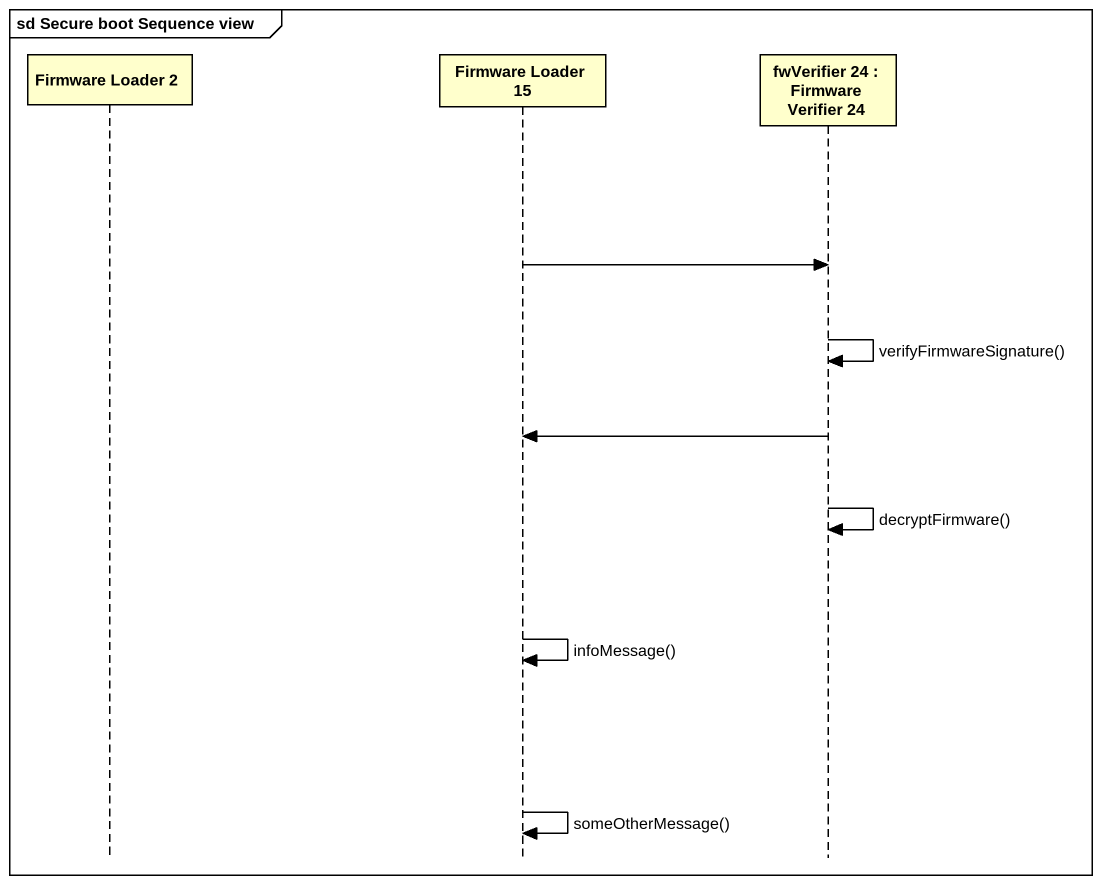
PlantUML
@startuml
mainframe sd Secure boot Sequence view
hide footbox
participant "Firmware Loader 2" as Firmware_Loader_2
participant "Firmware Loader 15" as Firmware_Loader_15
participant "fwVerifier 24 : Firmware Verifier 24" as fwVerifier_24

Firmware_Loader_15 -> fwVerifier_24
fwVerifier_24 -> fwVerifier_24 : verifyFirmwareSignature()
fwVerifier_24 -> Firmware_Loader_15
fwVerifier_24 -> fwVerifier_24 : decryptFirmware()
Firmware_Loader_15 -> Firmware_Loader_15 : infoMessage()
Firmware_Loader_15 -> Firmware_Loader_15 : someOtherMessage()
@enduml
